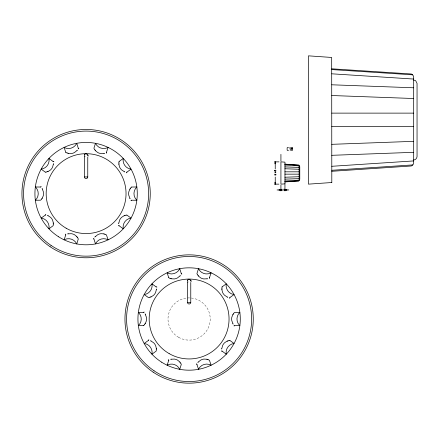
<?xml version="1.0" encoding="UTF-8"?>
<svg xmlns="http://www.w3.org/2000/svg" width="439" height="439" viewBox="0 0 439 439"><rect width="100%" height="100%" fill="white"/><g stroke="black" fill="none" stroke-linecap="round" stroke-linejoin="round"><path stroke-width="0.33" stroke-dasharray="2.19 1.65" d="M178.558 337.289A21.105 21.105 0 0 0 210.221 319.01A21.105 21.105 0 0 0 178.558 300.731A21.105 21.105 0 0 0 178.558 337.289"/><path stroke-width="0.66" d="M84.442 156.712L84.442 156.405M187.448 282.101L187.453 281.794M84.469 155.675L84.656 154.852M187.475 281.059L187.662 280.236M53.366 164.191L52.592 167.1A9.054 9.054 0 0 1 50.523 169.948L47.999 171.583M118.837 223.05L119.611 220.142A9.054 9.054 0 0 1 121.68 217.294L124.204 215.659M156.377 289.581L155.598 292.484A9.054 9.054 0 0 1 153.529 295.332L151.005 296.967M221.849 348.44L222.622 345.531A9.054 9.054 0 0 1 224.691 342.683L227.215 341.048M53.36 224.51L53.124 225.712L48.948 228.818A9.054 9.054 0 0 0 41.804 218.188L41.189 218.09L45.354 215.077M118.843 162.732L119.084 161.514M156.372 349.894L156.136 351.101L151.954 354.207A9.054 9.054 0 0 0 144.815 343.572L144.201 343.474L148.36 340.466M221.849 288.121L222.096 286.903M274.852 163.774L275.242 161.87L275.632 163.774M274.852 182.234L275.242 184.144L275.632 182.234M65.746 234.931L64.11 239.837L64.703 239.529A9.054 9.054 0 0 1 76.732 243.936L78.29 239.008L77.769 237.85M106.457 152.311L108.093 147.405L107.5 147.707A9.054 9.054 0 0 1 95.477 143.306L93.919 148.234L94.434 149.386M168.757 360.32L167.122 365.221L167.714 364.919A9.054 9.054 0 0 1 179.738 369.325L181.296 364.397L180.78 363.24M209.469 277.695L211.104 272.795L210.544 273.08A9.054 9.054 0 0 1 198.483 268.695L196.924 273.623L197.446 274.776M42.32 198.187L43.401 195.382A9.054 9.054 0 0 0 43.401 191.859L42.32 189.055M129.884 189.055L128.803 191.859A9.054 9.054 0 0 0 128.803 195.382L129.884 198.187M145.331 323.576L146.412 320.766A9.054 9.054 0 0 0 146.412 317.249L145.331 314.439M232.895 314.439L231.814 317.249A9.054 9.054 0 0 0 231.814 320.766L232.895 323.576M76.918 150.572L74.581 152.465A9.054 9.054 0 0 1 71.233 153.551L68.232 153.392M95.29 236.67L97.623 234.777A9.054 9.054 0 0 1 100.97 233.685L103.977 233.85M179.924 275.961L177.592 277.854A9.054 9.054 0 0 1 174.245 278.941L171.237 278.781M198.296 362.06L200.634 360.161A9.054 9.054 0 0 1 203.981 359.075L206.983 359.234M41.458 199.366L40.558 200.2L35.356 200.255A9.054 9.054 0 0 0 35.828 187.458L35.356 186.987L40.525 187.025M130.745 187.876L131.656 187.036M144.469 324.756L143.58 325.579M233.751 313.265L234.667 312.425L239.859 312.376A9.054 9.054 0 0 0 239.387 325.173L239.859 325.645L234.689 325.601M274.852 174.113L274.616 174.892L275.094 175.128L275.33 174.629M289.52 148.108L290.217 147.416L290.217 150.533M119.101 161.497L123.26 158.424A9.054 9.054 0 0 0 130.399 169.053L131.058 169.158L126.855 172.165M222.112 286.881L226.266 283.813A9.054 9.054 0 0 0 233.405 294.443L234.064 294.547L229.86 297.554M103.977 153.392L100.97 153.551A9.054 9.054 0 0 1 97.623 152.465L95.29 150.572M68.232 233.85L71.233 233.685A9.054 9.054 0 0 1 74.581 234.777L76.918 236.67M206.983 278.781L203.981 278.941A9.054 9.054 0 0 1 200.634 277.854L198.296 275.961M171.237 359.234L174.245 359.075A9.054 9.054 0 0 1 177.592 360.161L179.924 362.06M46.611 172.028L45.404 172.176M125.592 215.214L126.827 215.072M149.617 297.417L148.398 297.56L144.157 294.547A9.054 9.054 0 0 0 152.059 284.472L151.965 283.852L156.114 286.881M228.604 340.604L229.838 340.455M278.99 190.339L280.922 189.95L278.99 189.56M286.881 190.339L284.949 189.95L286.881 189.56M413.681 159.928C415.541 160.016 416.891 158.287 417.05 156.558L417.05 83.421L415.678 80.677L413.681 80.052M299.189 179.941L299.771 179.353L299.771 166.655L299.189 166.074M331.807 170.288L412.808 164.921M331.807 171.287L410.558 166.046L411.557 165.92L413.055 164.674L413.681 162.803L413.681 77.182L413.055 75.31L411.557 74.059L410.558 73.939L331.807 68.819M284.971 181.741L299.036 180.808M284.971 181.911L298.646 181L299.189 180.44L299.08 165.251L284.971 164.12M331.807 166.293L413.681 160.926M284.971 181.044L299.189 180.111M331.807 144.327L413.681 141.336M331.807 155.313L413.681 152.317M284.971 177.23L299.189 176.708M284.971 179.139L299.189 178.618M131.684 187.025L136.847 186.987A9.054 9.054 0 0 0 136.381 199.783L136.847 200.255L131.684 200.217M143.531 325.601L138.362 325.645A9.054 9.054 0 0 0 138.834 312.848L138.362 312.376L143.531 312.414M331.807 113.125L413.554 113.125M331.807 126.608L413.554 126.608M288.505 147.416L287.638 147.46A0.763 0.763 0 0 0 287.139 147.959L287.139 149.995A0.763 0.763 0 0 0 287.638 150.495L288.505 150.533M274.293 161.87L279.012 161.87M274.616 170.513L275.999 170.513L275.785 170.255M284.971 171.814L299.168 171.814M284.971 174.157L299.168 174.157M84.442 157.091L84.442 176.95L87.756 176.95L87.762 157.041M274.293 184.144L278.908 184.144M277.064 189.95L280.922 189.95M284.949 189.95L288.807 189.95M282.244 190.082L281.201 190.082L281.981 189.149L281.981 190.537M187.448 282.475L187.448 302.339L190.767 302.339L190.773 282.431M331.807 84.793L413.681 87.789M331.807 95.526L413.681 98.523M284.971 166.897L299.189 167.418M284.971 168.757L299.189 169.278M331.807 73.812L413.681 79.053M284.971 164.987L299.189 165.898M331.807 69.571L412.556 74.811M284.971 164.252L298.992 165.163M124.204 171.583L121.68 169.948A9.054 9.054 0 0 1 119.611 167.1L118.837 164.191M47.999 215.659L50.523 217.294A9.054 9.054 0 0 1 52.592 220.142L53.366 223.05M227.215 296.967L224.691 295.332A9.054 9.054 0 0 1 222.622 292.484L221.849 289.581M151.005 341.048L153.529 342.683A9.054 9.054 0 0 1 155.598 345.531L156.377 348.44M66.843 152.937L65.784 152.349M105.36 234.305L106.441 234.909L108.093 239.837A9.054 9.054 0 0 0 95.779 243.338L95.493 243.897L93.919 239.008M169.855 278.326L168.768 277.717M208.371 359.689L209.452 360.298L211.104 365.221A9.054 9.054 0 0 0 198.785 368.727L198.499 369.287L196.924 364.397M126.855 215.077L131.058 218.084A9.054 9.054 0 0 0 123.156 228.159L123.26 228.818L119.101 225.745M45.354 172.165L41.145 169.158A9.054 9.054 0 0 0 49.053 159.083L48.954 158.468L53.103 161.497M229.86 340.466L234.064 343.468A9.054 9.054 0 0 0 226.162 353.543L226.266 354.207L222.112 351.134M275.33 174.892L275.999 174.892L275.785 174.113M168.757 277.695L167.122 272.795A9.054 9.054 0 0 0 179.436 269.288L179.738 268.695L181.296 273.623M65.746 152.311L64.11 147.405A9.054 9.054 0 0 0 76.424 143.899L76.732 143.306L78.29 148.234M190.745 281.059L190.559 280.236A1.954 1.52 -43.5 0 0 190.46 280.066M87.74 155.675L87.548 154.852A1.954 1.52 -43.5 0 0 87.454 154.676M284.949 184.446L284.949 190.905M280.922 154.347L280.922 161.086M280.922 185.143L280.922 190.905M275.33 172.571L275.33 171.814L275.785 171.556L275.785 172.571L275.094 172.571L274.616 171.814M275.242 161.87L275.242 168.977M275.242 177.06L275.242 184.144M274.616 170.255L274.616 170.776M130.361 188.594A3.589 0.944 -59.6 0 1 130.712 188.139M129.96 189.165A4.56 2.074 -66 0 1 130.246 188.715M130.131 198.774A4.56 2.305 67.4 0 1 129.807 198.291M131.618 200.135A3.007 1.004 62.3 0 1 130.888 200.453M124.863 215.565A3.589 0.944 -23.6 0 1 125.411 215.406M124.204 215.796A4.56 2.074 -30 0 1 124.698 215.598M118.695 223.671A4.56 2.305 -76.6 0 1 118.717 223.089M119.095 225.646A3.007 1.004 -81.7 0 1 118.316 225.47M104.559 234.157A3.589 0.944 12.4 0 1 105.097 234.355M103.895 233.96A4.56 2.074 6 0 1 104.405 234.091M94.808 237.087A4.56 2.305 -40.6 0 1 95.17 236.632M93.973 238.92A3.007 1.004 -45.7 0 1 93.441 238.328M77.204 237.263A3.589 0.944 48.4 0 1 77.527 237.74M76.787 236.714A4.56 2.074 42 0 1 77.127 237.12M67.595 233.899A4.56 2.305 -4.6 0 1 68.155 233.746M65.839 234.898A3.007 1.004 -9.7 0 1 65.762 234.102M53.251 223.698A3.589 0.944 84.4 0 1 53.234 224.274M53.24 223.007A4.56 2.074 78 0 1 53.273 223.533M47.45 215.329A4.56 2.305 31.4 0 1 47.999 215.533M45.447 215.105A3.007 1.004 26.3 0 1 45.854 214.419M41.848 198.647A3.589 0.944 -59.6 0 1 41.491 199.097M42.243 198.077A4.56 2.074 -66 0 1 41.957 198.527M42.073 188.468A4.56 2.305 67.4 0 1 42.396 188.951M40.586 187.107A3.007 1.004 62.3 0 1 41.315 186.789M47.346 171.671A3.589 0.944 -23.6 0 1 46.792 171.836M47.999 171.446A4.56 2.074 -30 0 1 47.505 171.638M53.514 163.571A4.56 2.305 -76.6 0 1 53.487 164.153M53.108 161.596A3.007 1.004 -81.7 0 1 53.887 161.772M67.644 153.085A3.589 0.944 12.4 0 1 67.107 152.887M68.308 153.282A4.56 2.074 6 0 1 67.798 153.151M77.401 150.154A4.56 2.305 -40.6 0 1 77.039 150.61M78.235 148.322A3.007 1.004 -45.7 0 1 78.762 148.914M95 149.979A3.589 0.944 48.4 0 1 94.676 149.501M95.417 150.528A4.56 2.074 42 0 1 95.082 150.122M104.608 153.337A4.56 2.305 -4.6 0 1 104.048 153.496M106.364 152.344A3.007 1.004 -9.7 0 1 106.441 153.14M118.953 163.544A3.589 0.944 84.4 0 1 118.969 162.968M118.964 164.235A4.56 2.074 78 0 1 118.936 163.703M124.753 171.912A4.56 2.305 31.4 0 1 124.204 171.709M126.756 172.137A3.007 1.004 26.3 0 1 126.35 172.823M87.762 176.95A1.663 1.663 0 0 1 86.104 178.613A1.663 1.663 0 0 1 84.442 176.95M84.919 156.745A3.216 0.346 89.2 0 1 84.919 156.421M84.661 154.852A1.954 1.515 46.2 0 1 84.76 154.682M84.722 154.665A1.487 1.163 34 0 1 85.819 153.826A1.487 1.163 34 0 1 87.306 154.72M88.091 155.099A3.216 1.213 -84 0 1 88.19 156.103M233.367 313.984A3.589 0.944 -59.6 0 1 233.718 313.528M232.972 314.549A4.56 2.074 -66 0 1 233.257 314.104M233.142 324.163A4.56 2.305 67.4 0 1 232.818 323.68M234.629 325.524A3.007 1.004 62.3 0 1 233.894 325.842M227.868 340.955A3.589 0.944 -23.6 0 1 228.423 340.796M227.215 341.185A4.56 2.074 -30 0 1 227.709 340.988M221.7 349.06A4.56 2.305 -76.6 0 1 221.728 348.478M222.107 351.035A3.007 1.004 -81.7 0 1 221.327 350.86M207.565 359.546A3.589 0.944 12.4 0 1 208.108 359.739M206.906 359.343A4.56 2.074 6 0 1 207.417 359.475M197.813 362.477A4.56 2.305 -40.6 0 1 198.176 362.021M196.979 364.31A3.007 1.004 -45.7 0 1 196.452 363.711M180.215 362.652A3.589 0.944 48.4 0 1 180.539 363.13M179.798 362.098A4.56 2.074 42 0 1 180.133 362.51M170.606 359.289A4.56 2.305 -4.6 0 1 171.166 359.135M168.85 360.282A3.007 1.004 -9.7 0 1 168.774 359.492M156.262 349.087A3.589 0.944 84.4 0 1 156.246 349.663M156.246 348.396A4.56 2.074 78 0 1 156.279 348.923M150.462 340.719A4.56 2.305 31.4 0 1 151.005 340.922M148.459 340.494A3.007 1.004 26.3 0 1 148.865 339.802M144.854 324.037A3.589 0.944 -59.6 0 1 144.502 324.487M145.249 323.466A4.56 2.074 -66 0 1 144.969 323.911M145.084 313.852A4.56 2.305 67.4 0 1 145.402 314.34M143.597 312.491A3.007 1.004 62.3 0 1 144.327 312.178M150.352 297.06A3.589 0.944 -23.6 0 1 149.803 297.219M151.005 296.835A4.56 2.074 -30 0 1 150.517 297.027M156.52 288.961A4.56 2.305 -76.6 0 1 156.498 289.542M156.119 286.985A3.007 1.004 -81.7 0 1 156.893 287.155M170.656 278.474A3.589 0.944 12.4 0 1 170.112 278.277M171.32 278.672A4.56 2.074 6 0 1 170.804 278.54M180.407 275.544A4.56 2.305 -40.6 0 1 180.045 275.999M181.241 273.706A3.007 1.004 -45.7 0 1 181.768 274.304M198.005 275.363A3.589 0.944 48.4 0 1 197.687 274.891M198.428 275.917A4.56 2.074 42 0 1 198.088 275.511M207.62 278.727A4.56 2.305 -4.6 0 1 207.06 278.886M209.376 277.733A3.007 1.004 -9.7 0 1 209.447 278.529M221.958 288.928A3.589 0.944 84.4 0 1 221.98 288.357M221.975 289.619A4.56 2.074 78 0 1 221.942 289.092M227.759 297.302A4.56 2.305 31.4 0 1 227.215 297.099M229.762 297.527A3.007 1.004 26.3 0 1 229.361 298.213M190.773 302.339A1.663 1.663 0 0 1 189.11 303.997A1.663 1.663 0 0 1 187.448 302.339M187.93 282.134A3.216 0.346 89.2 0 1 187.93 281.811M187.667 280.241A1.954 1.515 46.2 0 1 187.766 280.071A1.487 1.163 34 0 1 188.83 279.215A1.487 1.163 34 0 1 190.317 280.109M191.097 280.483A3.216 1.213 -84 0 1 191.195 281.492M292.643 148.108L291.754 148.826A0.79 0.79 0 0 0 291.298 149.276A1.443 1.443 0 0 0 291.298 150.061L291.951 150.533L292.621 150.061A2.832 2.832 0 0 0 292.621 149.276A0.79 0.79 0 0 0 292.165 148.826L291.408 148.519L291.298 147.894A0.79 0.79 0 0 1 291.754 147.438L292.165 147.438A0.79 0.79 0 0 1 292.621 147.894L292.643 148.108M284.038 189.149L283.781 190.317L284.302 190.537L284.56 189.385L284.038 189.149M284.971 183.864L280.922 184.144L280.922 161.87L284.949 162.15L284.971 183.864M331.807 182.52L308.463 184.144L308.463 55.841L331.681 57.46L331.807 182.52M50.145 246.751A64.154 64.154 0 0 0 150.089 198.198A64.154 64.154 0 0 0 58.069 135.914A64.154 64.154 0 0 0 50.145 246.751M51.056 245.406A62.53 62.53 0 0 0 148.475 198.082A62.53 62.53 0 0 0 58.782 137.374A62.53 62.53 0 0 0 51.056 245.406M58.617 236.791A51.182 51.182 0 0 0 137.231 195.838A51.182 51.182 0 0 0 62.459 148.228A51.182 51.182 0 0 0 58.617 236.791M66.135 228.209A39.938 39.938 0 0 0 126.042 193.621A39.938 39.938 0 0 0 66.135 159.033A39.938 39.938 0 0 0 66.135 228.209M153.151 372.135A64.154 64.154 0 0 0 253.1 323.587A64.154 64.154 0 0 0 161.08 261.304A64.154 64.154 0 0 0 153.151 372.135M154.062 370.79A62.53 62.53 0 0 0 251.481 323.472A62.53 62.53 0 0 0 161.788 262.763A62.53 62.53 0 0 0 154.062 370.79M161.623 362.18A51.182 51.182 0 0 0 240.243 321.227A51.182 51.182 0 0 0 165.465 273.618A51.182 51.182 0 0 0 161.623 362.18M169.141 353.598A39.938 39.938 0 0 0 229.048 319.01A39.938 39.938 0 0 0 169.141 284.423A39.938 39.938 0 0 0 169.141 353.598"/></g></svg>
